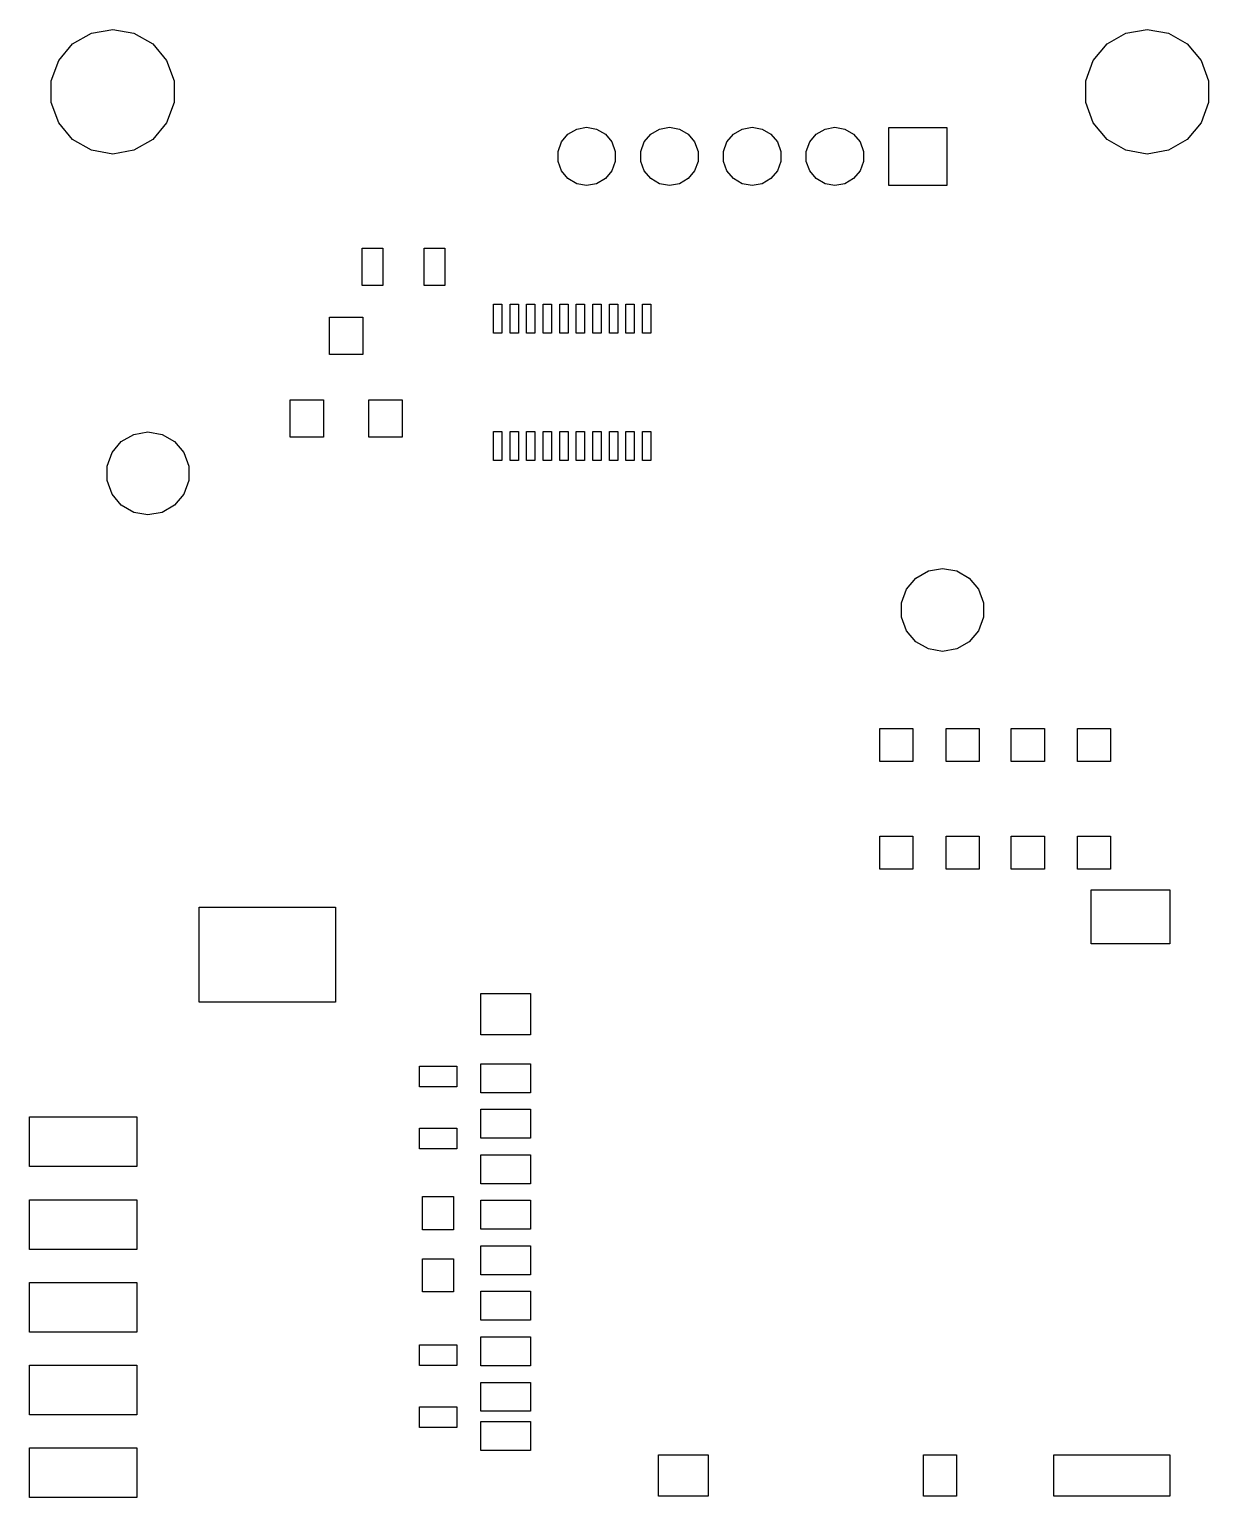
# Model space of a CAD drawing. Extents: x 100.5 to 129.6, y -169.3 to -101.
# Drawn here: x 100.49 to 128.98, y -136.48 to -100.99 of the extents above; entities that cross this region are included whole.
import ezdxf

# ---------------------------------------------------------------- set-up
doc = ezdxf.new("R2010")
doc.units = 0
doc.header["$MEASUREMENT"] = 0
doc.layers.add('BLACK', color=7, linetype='CONTINUOUS')

msp = doc.modelspace()

# ---------------------------------------------------------------- linework, layer by layer
at = {"layer": 'Black'}
for p, q in [((101.532, -101.347), (101.985, -101.085)), ((101.985, -101.085), (102.5, -100.994)), ((102.5, -100.994), (103.015, -101.085)), ((103.015, -101.085), (103.468, -101.347)), ((126.532, -101.347), (126.985, -101.085)), ((126.985, -101.085), (127.5, -100.994)), ((127.5, -100.994), (128.015, -101.085)), ((128.015, -101.085), (128.468, -101.347)), ((101.196, -101.747), (101.532, -101.347)), ((103.468, -101.347), (103.804, -101.747)), ((126.196, -101.747), (126.532, -101.347)), ((128.468, -101.347), (128.804, -101.747)), ((101.017, -102.239), (101.196, -101.747)), ((103.804, -101.747), (103.983, -102.239)), ((126.017, -102.239), (126.196, -101.747)), ((128.804, -101.747), (128.983, -102.239)), ((101.017, -102.761), (101.017, -102.239)), ((103.983, -102.239), (103.983, -102.761)), ((126.017, -102.761), (126.017, -102.239)), ((128.983, -102.239), (128.983, -102.761)), ((101.196, -103.253), (101.017, -102.761)), ((103.983, -102.761), (103.804, -103.253)), ((126.196, -103.253), (126.017, -102.761)), ((128.983, -102.761), (128.804, -103.253)), ((101.532, -103.653), (101.196, -103.253)), ((103.804, -103.253), (103.468, -103.653)), ((126.532, -103.653), (126.196, -103.253)), ((128.804, -103.253), (128.468, -103.653)), ((113.344, -103.713), (113.501, -103.526)), ((113.501, -103.526), (113.713, -103.404)), ((113.713, -103.404), (113.953, -103.361)), ((113.953, -103.361), (114.193, -103.404)), ((114.193, -103.404), (114.405, -103.526)), ((114.405, -103.526), (114.562, -103.713)), ((115.344, -103.713), (115.501, -103.526)), ((115.501, -103.526), (115.713, -103.404)), ((115.713, -103.404), (115.953, -103.361)), ((115.953, -103.361), (116.193, -103.404)), ((116.193, -103.404), (116.405, -103.526)), ((116.405, -103.526), (116.562, -103.713)), ((117.344, -103.713), (117.501, -103.526)), ((117.501, -103.526), (117.713, -103.404)), ((117.713, -103.404), (117.953, -103.361)), ((117.953, -103.361), (118.193, -103.404)), ((118.193, -103.404), (118.405, -103.526)), ((118.405, -103.526), (118.562, -103.713)), ((119.344, -103.713), (119.501, -103.526)), ((119.501, -103.526), (119.713, -103.404)), ((119.713, -103.404), (119.953, -103.361)), ((119.953, -103.361), (120.193, -103.404)), ((120.193, -103.404), (120.405, -103.526)), ((120.405, -103.526), (120.562, -103.713)), ((121.253, -104.764), (121.253, -103.364)), ((121.253, -103.364), (122.653, -103.364)), ((122.653, -103.364), (122.653, -104.764)), ((101.985, -103.915), (101.532, -103.653)), ((102.5, -104.006), (101.985, -103.915)), ((103.015, -103.915), (102.5, -104.006)), ((103.468, -103.653), (103.015, -103.915)), ((113.261, -103.942), (113.344, -103.713)), ((113.261, -104.186), (113.261, -103.942)), ((114.562, -103.713), (114.645, -103.942)), ((114.645, -103.942), (114.645, -104.186)), ((115.261, -103.942), (115.344, -103.713)), ((115.261, -104.186), (115.261, -103.942)), ((116.562, -103.713), (116.645, -103.942)), ((116.645, -103.942), (116.645, -104.186)), ((117.261, -103.942), (117.344, -103.713)), ((117.261, -104.186), (117.261, -103.942)), ((118.562, -103.713), (118.645, -103.942)), ((118.645, -103.942), (118.645, -104.186)), ((119.261, -103.942), (119.344, -103.713)), ((119.261, -104.186), (119.261, -103.942)), ((120.562, -103.713), (120.645, -103.942)), ((120.645, -103.942), (120.645, -104.186)), ((126.985, -103.915), (126.532, -103.653)), ((127.5, -104.006), (126.985, -103.915)), ((128.015, -103.915), (127.5, -104.006)), ((128.468, -103.653), (128.015, -103.915)), ((113.344, -104.415), (113.261, -104.186)), ((114.645, -104.186), (114.562, -104.415)), ((115.344, -104.415), (115.261, -104.186)), ((116.645, -104.186), (116.562, -104.415)), ((117.344, -104.415), (117.261, -104.186)), ((118.645, -104.186), (118.562, -104.415)), ((119.344, -104.415), (119.261, -104.186)), ((120.645, -104.186), (120.562, -104.415)), ((113.501, -104.602), (113.344, -104.415)), ((113.713, -104.724), (113.501, -104.602)), ((114.405, -104.602), (114.193, -104.724)), ((114.562, -104.415), (114.405, -104.602)), ((115.501, -104.602), (115.344, -104.415)), ((115.713, -104.724), (115.501, -104.602)), ((116.405, -104.602), (116.193, -104.724)), ((116.562, -104.415), (116.405, -104.602)), ((117.501, -104.602), (117.344, -104.415)), ((117.713, -104.724), (117.501, -104.602)), ((118.405, -104.602), (118.193, -104.724)), ((118.562, -104.415), (118.405, -104.602)), ((119.501, -104.602), (119.344, -104.415)), ((119.713, -104.724), (119.501, -104.602)), ((120.405, -104.602), (120.193, -104.724)), ((120.562, -104.415), (120.405, -104.602)), ((113.953, -104.767), (113.713, -104.724)), ((114.193, -104.724), (113.953, -104.767)), ((115.953, -104.767), (115.713, -104.724)), ((116.193, -104.724), (115.953, -104.767)), ((117.953, -104.767), (117.713, -104.724)), ((118.193, -104.724), (117.953, -104.767)), ((119.953, -104.767), (119.713, -104.724)), ((120.193, -104.724), (119.953, -104.767)), ((122.653, -104.764), (121.253, -104.764)), ((108.527, -107.181), (108.527, -106.281)), ((108.527, -106.281), (109.027, -106.281)), ((109.027, -106.281), (109.027, -107.181)), ((110.027, -107.181), (110.027, -106.281)), ((110.027, -106.281), (110.527, -106.281)), ((110.527, -106.281), (110.527, -107.181)), ((109.027, -107.181), (108.527, -107.181)), ((110.527, -107.181), (110.027, -107.181)), ((111.703, -108.335), (111.703, -107.635)), ((111.703, -107.635), (111.903, -107.635)), ((111.903, -107.635), (111.903, -108.335)), ((112.103, -108.335), (112.103, -107.635)), ((112.103, -107.635), (112.303, -107.635)), ((112.303, -107.635), (112.303, -108.335)), ((112.503, -108.335), (112.503, -107.635)), ((112.503, -107.635), (112.703, -107.635)), ((112.703, -107.635), (112.703, -108.335)), ((112.903, -108.335), (112.903, -107.635)), ((112.903, -107.635), (113.103, -107.635)), ((113.103, -107.635), (113.103, -108.335)), ((113.303, -108.335), (113.303, -107.635)), ((113.303, -107.635), (113.503, -107.635)), ((113.503, -107.635), (113.503, -108.335)), ((113.703, -108.335), (113.703, -107.635)), ((113.703, -107.635), (113.903, -107.635)), ((113.903, -107.635), (113.903, -108.335)), ((114.103, -108.335), (114.103, -107.635)), ((114.103, -107.635), (114.303, -107.635)), ((114.303, -107.635), (114.303, -108.335)), ((114.503, -108.335), (114.503, -107.635)), ((114.503, -107.635), (114.703, -107.635)), ((114.703, -107.635), (114.703, -108.335)), ((114.903, -108.335), (114.903, -107.635)), ((114.903, -107.635), (115.103, -107.635)), ((115.103, -107.635), (115.103, -108.335)), ((115.303, -108.335), (115.303, -107.635)), ((115.303, -107.635), (115.503, -107.635)), ((115.503, -107.635), (115.503, -108.335)), ((107.742, -108.848), (107.742, -107.948)), ((107.742, -107.948), (108.542, -107.948)), ((108.542, -107.948), (108.542, -108.848)), ((111.903, -108.335), (111.703, -108.335)), ((112.303, -108.335), (112.103, -108.335)), ((112.703, -108.335), (112.503, -108.335)), ((113.103, -108.335), (112.903, -108.335)), ((113.503, -108.335), (113.303, -108.335)), ((113.903, -108.335), (113.703, -108.335)), ((114.303, -108.335), (114.103, -108.335)), ((114.703, -108.335), (114.503, -108.335)), ((115.103, -108.335), (114.903, -108.335)), ((115.503, -108.335), (115.303, -108.335)), ((108.542, -108.848), (107.742, -108.848)), ((106.792, -110.848), (106.792, -109.948)), ((106.792, -109.948), (107.592, -109.948)), ((107.592, -109.948), (107.592, -110.848)), ((108.692, -110.848), (108.692, -109.948)), ((108.692, -109.948), (109.492, -109.948)), ((109.492, -109.948), (109.492, -110.848)), ((102.484, -111.223), (102.708, -110.956)), ((102.708, -110.956), (103.01, -110.782)), ((103.01, -110.782), (103.353, -110.721)), ((103.353, -110.721), (103.696, -110.782)), ((103.696, -110.782), (103.998, -110.956)), ((103.998, -110.956), (104.222, -111.223)), ((107.592, -110.848), (106.792, -110.848)), ((109.492, -110.848), (108.692, -110.848)), ((111.703, -111.415), (111.703, -110.715)), ((111.703, -110.715), (111.903, -110.715)), ((111.903, -110.715), (111.903, -111.415)), ((112.103, -111.415), (112.103, -110.715)), ((112.103, -110.715), (112.303, -110.715)), ((112.303, -110.715), (112.303, -111.415)), ((112.503, -111.415), (112.503, -110.715)), ((112.503, -110.715), (112.703, -110.715)), ((112.703, -110.715), (112.703, -111.415)), ((112.903, -111.415), (112.903, -110.715)), ((112.903, -110.715), (113.103, -110.715)), ((113.103, -110.715), (113.103, -111.415)), ((113.303, -111.415), (113.303, -110.715)), ((113.303, -110.715), (113.503, -110.715)), ((113.503, -110.715), (113.503, -111.415)), ((113.703, -111.415), (113.703, -110.715)), ((113.703, -110.715), (113.903, -110.715)), ((113.903, -110.715), (113.903, -111.415)), ((114.103, -111.415), (114.103, -110.715)), ((114.103, -110.715), (114.303, -110.715)), ((114.303, -110.715), (114.303, -111.415)), ((114.503, -111.415), (114.503, -110.715)), ((114.503, -110.715), (114.703, -110.715)), ((114.703, -110.715), (114.703, -111.415)), ((114.903, -111.415), (114.903, -110.715)), ((114.903, -110.715), (115.103, -110.715)), ((115.103, -110.715), (115.103, -111.415)), ((115.303, -111.415), (115.303, -110.715)), ((115.303, -110.715), (115.503, -110.715)), ((115.503, -110.715), (115.503, -111.415)), ((102.364, -111.551), (102.484, -111.223)), ((104.222, -111.223), (104.342, -111.551)), ((111.903, -111.415), (111.703, -111.415)), ((112.303, -111.415), (112.103, -111.415)), ((112.703, -111.415), (112.503, -111.415)), ((113.103, -111.415), (112.903, -111.415)), ((113.503, -111.415), (113.303, -111.415)), ((113.903, -111.415), (113.703, -111.415)), ((114.303, -111.415), (114.103, -111.415)), ((114.703, -111.415), (114.503, -111.415)), ((115.103, -111.415), (114.903, -111.415)), ((115.503, -111.415), (115.303, -111.415)), ((102.364, -111.899), (102.364, -111.551)), ((104.342, -111.551), (104.342, -111.899)), ((102.484, -112.227), (102.364, -111.899)), ((104.342, -111.899), (104.222, -112.227)), ((102.708, -112.494), (102.484, -112.227)), ((104.222, -112.227), (103.998, -112.494)), ((103.01, -112.668), (102.708, -112.494)), ((103.353, -112.729), (103.01, -112.668)), ((103.696, -112.668), (103.353, -112.729)), ((103.998, -112.494), (103.696, -112.668)), ((121.908, -114.256), (122.21, -114.082)), ((122.21, -114.082), (122.553, -114.021)), ((122.553, -114.021), (122.896, -114.082)), ((122.896, -114.082), (123.198, -114.256)), ((121.564, -114.851), (121.684, -114.523)), ((121.684, -114.523), (121.908, -114.256)), ((123.198, -114.256), (123.422, -114.523)), ((123.422, -114.523), (123.542, -114.851)), ((121.564, -115.199), (121.564, -114.851)), ((123.542, -114.851), (123.542, -115.199)), ((121.684, -115.527), (121.564, -115.199)), ((123.542, -115.199), (123.422, -115.527)), ((121.908, -115.794), (121.684, -115.527)), ((123.422, -115.527), (123.198, -115.794)), ((122.21, -115.968), (121.908, -115.794)), ((122.553, -116.029), (122.21, -115.968)), ((122.896, -115.968), (122.553, -116.029)), ((123.198, -115.794), (122.896, -115.968)), ((121.039, -118.688), (121.039, -117.888)), ((121.039, -117.888), (121.839, -117.888)), ((121.839, -117.888), (121.839, -118.688)), ((122.639, -118.688), (122.639, -117.888)), ((122.639, -117.888), (123.439, -117.888)), ((123.439, -117.888), (123.439, -118.688)), ((124.214, -118.688), (124.214, -117.888)), ((124.214, -117.888), (125.014, -117.888)), ((125.014, -117.888), (125.014, -118.688)), ((125.814, -118.688), (125.814, -117.888)), ((125.814, -117.888), (126.614, -117.888)), ((126.614, -117.888), (126.614, -118.688)), ((121.839, -118.688), (121.039, -118.688)), ((123.439, -118.688), (122.639, -118.688)), ((125.014, -118.688), (124.214, -118.688)), ((126.614, -118.688), (125.814, -118.688)), ((121.039, -121.291), (121.039, -120.491)), ((121.039, -120.491), (121.839, -120.491)), ((121.839, -120.491), (121.839, -121.291)), ((122.639, -121.291), (122.639, -120.491)), ((122.639, -120.491), (123.439, -120.491)), ((123.439, -120.491), (123.439, -121.291)), ((124.214, -121.291), (124.214, -120.491)), ((124.214, -120.491), (125.014, -120.491)), ((125.014, -120.491), (125.014, -121.291)), ((125.814, -121.291), (125.814, -120.491)), ((125.814, -120.491), (126.614, -120.491)), ((126.614, -120.491), (126.614, -121.291)), ((121.839, -121.291), (121.039, -121.291)), ((123.439, -121.291), (122.639, -121.291)), ((125.014, -121.291), (124.214, -121.291)), ((126.614, -121.291), (125.814, -121.291)), ((126.143, -123.091), (126.143, -121.791)), ((126.143, -121.791), (128.043, -121.791)), ((128.043, -121.791), (128.043, -123.091)), ((104.587, -124.507), (104.587, -122.207)), ((104.587, -122.207), (107.887, -122.207)), ((107.887, -122.207), (107.887, -124.507)), ((128.043, -123.091), (126.143, -123.091)), ((107.887, -124.507), (104.587, -124.507)), ((111.393, -125.291), (111.393, -124.291)), ((111.393, -124.291), (112.593, -124.291)), ((112.593, -124.291), (112.593, -125.291)), ((112.593, -125.291), (111.393, -125.291)), ((109.914, -126.551), (109.914, -126.051)), ((109.914, -126.051), (110.814, -126.051)), ((110.814, -126.051), (110.814, -126.551)), ((111.393, -126.691), (111.393, -125.991)), ((111.393, -125.991), (112.593, -125.991)), ((112.593, -125.991), (112.593, -126.691)), ((110.814, -126.551), (109.914, -126.551)), ((112.593, -126.691), (111.393, -126.691)), ((100.487, -128.477), (100.487, -127.277)), ((100.487, -127.277), (103.087, -127.277)), ((103.087, -127.277), (103.087, -128.477)), ((111.393, -127.791), (111.393, -127.091)), ((111.393, -127.091), (112.593, -127.091)), ((112.593, -127.091), (112.593, -127.791)), ((109.914, -128.051), (109.914, -127.551)), ((109.914, -127.551), (110.814, -127.551)), ((110.814, -127.551), (110.814, -128.051)), ((110.814, -128.051), (109.914, -128.051)), ((112.593, -127.791), (111.393, -127.791)), ((111.393, -128.891), (111.393, -128.191)), ((111.393, -128.191), (112.593, -128.191)), ((112.593, -128.191), (112.593, -128.891)), ((103.087, -128.477), (100.487, -128.477)), ((112.593, -128.891), (111.393, -128.891)), ((100.487, -130.477), (100.487, -129.277)), ((100.487, -129.277), (103.087, -129.277)), ((103.087, -129.277), (103.087, -130.477)), ((109.989, -130.003), (109.989, -129.203)), ((109.989, -129.203), (110.739, -129.203)), ((110.739, -129.203), (110.739, -130.003)), ((111.393, -129.991), (111.393, -129.291)), ((111.393, -129.291), (112.593, -129.291)), ((112.593, -129.291), (112.593, -129.991)), ((110.739, -130.003), (109.989, -130.003)), ((112.593, -129.991), (111.393, -129.991)), ((103.087, -130.477), (100.487, -130.477)), ((111.393, -131.091), (111.393, -130.391)), ((111.393, -130.391), (112.593, -130.391)), ((112.593, -130.391), (112.593, -131.091)), ((109.989, -131.503), (109.989, -130.703)), ((109.989, -130.703), (110.739, -130.703)), ((110.739, -130.703), (110.739, -131.503)), ((100.487, -132.477), (100.487, -131.277)), ((100.487, -131.277), (103.087, -131.277)), ((103.087, -131.277), (103.087, -132.477)), ((112.593, -131.091), (111.393, -131.091)), ((110.739, -131.503), (109.989, -131.503)), ((111.393, -132.191), (111.393, -131.491)), ((111.393, -131.491), (112.593, -131.491)), ((112.593, -131.491), (112.593, -132.191)), ((112.593, -132.191), (111.393, -132.191)), ((103.087, -132.477), (100.487, -132.477)), ((111.393, -133.291), (111.393, -132.591)), ((111.393, -132.591), (112.593, -132.591)), ((112.593, -132.591), (112.593, -133.291)), ((109.914, -133.282), (109.914, -132.782)), ((109.914, -132.782), (110.814, -132.782)), ((110.814, -132.782), (110.814, -133.282)), ((100.487, -134.477), (100.487, -133.277)), ((100.487, -133.277), (103.087, -133.277)), ((103.087, -133.277), (103.087, -134.477)), ((110.814, -133.282), (109.914, -133.282)), ((112.593, -133.291), (111.393, -133.291)), ((111.393, -134.391), (111.393, -133.691)), ((111.393, -133.691), (112.593, -133.691)), ((112.593, -133.691), (112.593, -134.391)), ((103.087, -134.477), (100.487, -134.477)), ((109.914, -134.782), (109.914, -134.282)), ((109.914, -134.282), (110.814, -134.282)), ((110.814, -134.282), (110.814, -134.782)), ((112.593, -134.391), (111.393, -134.391)), ((110.814, -134.782), (109.914, -134.782)), ((111.393, -135.341), (111.393, -134.641)), ((111.393, -134.641), (112.593, -134.641)), ((112.593, -134.641), (112.593, -135.341)), ((100.487, -136.477), (100.487, -135.277)), ((100.487, -135.277), (103.087, -135.277)), ((103.087, -135.277), (103.087, -136.477)), ((112.593, -135.341), (111.393, -135.341)), ((115.693, -136.441), (115.693, -135.441)), ((115.693, -135.441), (116.893, -135.441)), ((116.893, -135.441), (116.893, -136.441)), ((122.093, -136.441), (122.093, -135.441)), ((122.093, -135.441), (122.893, -135.441)), ((122.893, -135.441), (122.893, -136.441)), ((125.243, -136.441), (125.243, -135.441)), ((125.243, -135.441), (128.043, -135.441)), ((128.043, -135.441), (128.043, -136.441)), ((103.087, -136.477), (100.487, -136.477)), ((116.893, -136.441), (115.693, -136.441)), ((122.893, -136.441), (122.093, -136.441)), ((128.043, -136.441), (125.243, -136.441))]:
    msp.add_line(p, q, dxfattribs=at)

doc.saveas('drawing.dxf')
